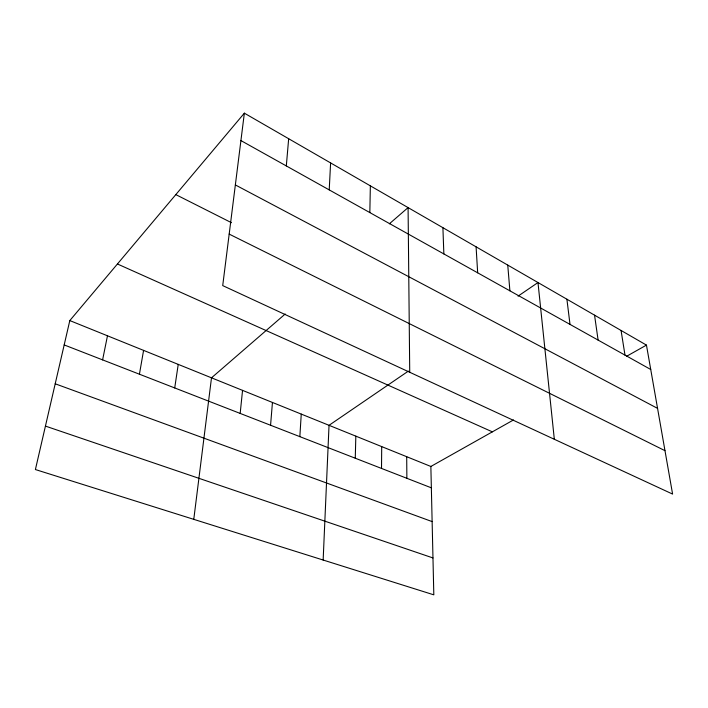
<?xml version="1.0" encoding="UTF-8"?>
<svg xmlns="http://www.w3.org/2000/svg" width="708" height="708" viewBox="0 0 708 708"><rect width="100%" height="100%" fill="white"/><g stroke="black" fill="none" stroke-linecap="round" stroke-linejoin="round"><path stroke-width="1.06" d="M381.515 468.43L381.709 446.606M369.833 212.586L370.355 185.841M355.266 458.218L355.832 436.146M323.149 560.037L329.034 425.322L408.357 371.116M329.22 189.894L330.609 162.911M299.847 436.65L301.254 414.1M270.571 425.251L272.447 402.454M286.315 165.929L288.669 138.724M240.171 413.419L242.552 390.374M193.771 519.345L211.497 377.833L285.209 314.007M244.357 113.165L222.719 285.607L672.6 494.087L646.457 345.106L244.357 113.165L69.809 320.574L35.4 469.546L433.818 594.835L430.862 466.466L513.486 419.959M174.717 387.949L178.23 364.39M139.423 374.213L143.582 350.389M102.607 359.885L107.474 335.796M389.356 223.817L408.082 207.603L409.728 372.275M518.061 296.148L537.983 282.536L554.329 439.279M626.483 356.354L646.457 345.106M45.436 426.092L432.969 557.948M55.206 383.789L432.137 521.601M64.189 344.929L431.358 487.83M69.809 320.574L430.862 466.466M117.439 263.987L492.352 431.853M229.18 234.1L664.98 450.677M175.823 194.612L231.445 222.684M235.357 184.93L657.564 408.383M240.924 140.573L650.74 369.496M621.058 330.45L624.987 355.106M594.552 315.166L598.101 340.088M566.896 299.21L570.011 324.397M507.751 265.093L509.893 290.82M476.086 246.826L477.67 272.819M442.907 227.693L443.854 253.933M406.702 456.704L406.87 478.298"/></g></svg>
